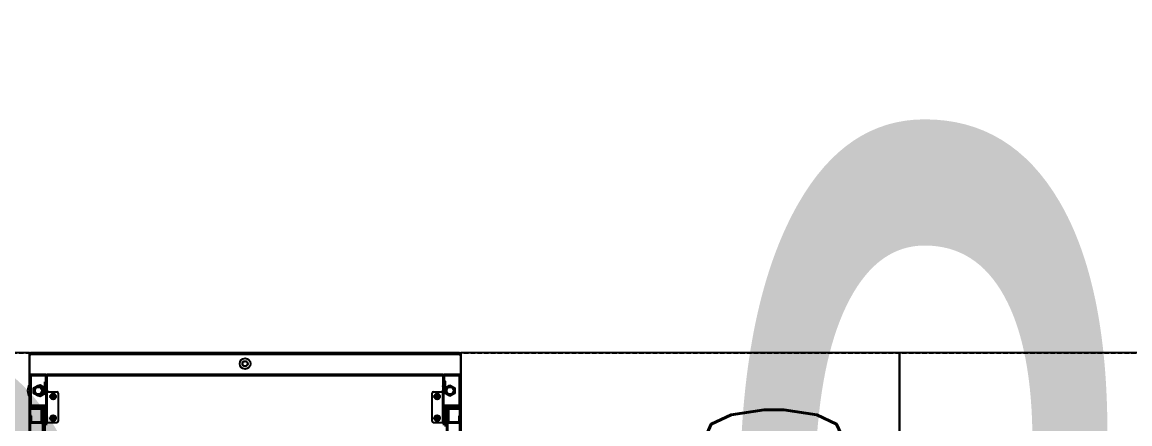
# Model space of a CAD drawing. Extents: x 225000 to 2157367, y 208400 to 840900.
# Drawn here: x 506196 to 507736, y 421304 to 421862 of the extents above; entities that cross this region are included whole.
import ezdxf
from ezdxf.enums import TextEntityAlignment as Align

# ---------------------------------------------------------------- set-up
doc = ezdxf.new("R2010")
doc.units = 0
doc.header["$LTSCALE"] = 10
doc.linetypes.add('XFDP20-DC-PH1$0$HIDDEN2', pattern=[0.1875, 0.125, -0.0625])
for name, color, linetype in [('XFDP20-DC-PH1$0$A-EQ (PH2)', 15, 'XFDP20-DC-PH1$0$HIDDEN2'), ('XFM2Q20-DC$0$EQUIP', 22, 'Continuous'), ('XFM2Q20-DC$0$RACK-DC1-600X1200', 6, 'Continuous')]:
    doc.layers.add(name, color=color, linetype=linetype)
doc.styles.add('Data Center Layout_L20$0$ATS', font='monotxt', dxfattribs={"bigfont": 'BIGFONT'})
doc.styles.add('XFM2Q20-DC$0$XOL30-HVAC-EQ-L194205$0$Standard', font='txt.shx', dxfattribs={"width": 0.8, "bigfont": 'chineset.shx'})
pattern_1 = [(225, (543042.673, 161847.996), (22.45064, -22.45064), [])]

# ---------------------------------------------------------------- blocks, each defined once
blk = doc.blocks.new('Data Center Layout_L20')
at = {"style": 'Data Center Layout_L20$0$ATS', "width": 0.5}
blk.add_text('Phase 2', height=1600, dxfattribs=at).set_placement((505375.59, 220902.31), align=Align.MIDDLE_CENTER)
blk = doc.blocks.new('XFDP20-DC-PH1')
at = {"layer": 'XFDP20-DC-PH1$0$A-EQ (PH2)', "ltscale": 5, "elevation": 0}
blk.add_lwpolyline([(509855.6, 220202.3), (500725.6, 220202.3), (500725.6, 221402.3), (509855.6, 221402.3)], close=True, dxfattribs=at)
blk = doc.blocks.new('XFM2Q20-DC$0$RC-96 KW')
at = {"layer": 'XFM2Q20-DC$0$EQUIP'}
h = blk.add_hatch(dxfattribs=at)
h.set_pattern_fill('ANSI31', color=256, scale=10, angle=180, style=0)
h.set_pattern_definition(pattern_1)
edge = h.paths.add_edge_path(flags=0)
edge.add_arc((538812.2, 161113.6), 2.01, 360, 450)
edge.add_line((538812.2, 161115.6), (538791.2, 161115.6))
edge.add_arc((538791.2, 161113.6), 2.01, 450, 540)
edge.add_line((538789.2, 161113.6), (538789.2, 161072.6))
edge.add_arc((538791.2, 161072.6), 2.01, 180, 270)
edge.add_line((538791.2, 161070.6), (538810.6, 161070.6))
edge.add_arc((538810.6, 161070.6), 0.01, 360, 450, ccw=False)
edge.add_line((538810.6, 161070.6), (538810.6, 161050.6))
edge.add_line((538810.6, 161050.6), (538812.6, 161050.6))
edge.add_line((538812.6, 161050.6), (538812.6, 161070.6))
edge.add_arc((538810.6, 161070.6), 2.01, 360, 450)
edge.add_line((538810.6, 161072.6), (538791.2, 161072.6))
edge.add_arc((538791.2, 161072.6), 0.01, 180, 270, ccw=False)
edge.add_line((538791.2, 161072.6), (538791.2, 161113.6))
edge.add_arc((538791.2, 161113.6), 0.01, 450, 540, ccw=False)
edge.add_line((538791.2, 161113.6), (538812.2, 161113.6))
edge.add_arc((538812.2, 161113.6), 0.01, 360, 450, ccw=False)
edge.add_line((538812.2, 161113.6), (538812.2, 161093.6))
edge.add_line((538812.2, 161093.6), (538814.2, 161093.6))
edge.add_line((538814.2, 161093.6), (538814.2, 161113.6))
h = blk.add_hatch(dxfattribs=at)
h.set_pattern_fill('ANSI31', color=256, scale=10, angle=180, style=0)
h.set_pattern_definition(pattern_1)
edge = h.paths.add_edge_path(flags=0)
edge.add_line((538812.2, 161046.9), (538812.6, 161046.9))
edge.add_arc((538812.6, 161048.5), 1.61, 270, 360)
edge.add_line((538814.2, 161048.5), (538814.2, 161091.5))
edge.add_arc((538812.6, 161091.5), 1.61, 360, 450)
edge.add_line((538812.6, 161093.1), (538812.2, 161093.1))
edge.add_arc((538812.2, 161093.1), 0.01, 180, 270, ccw=False)
edge.add_line((538812.2, 161093.1), (538812.2, 161105.5))
edge.add_line((538812.2, 161105.5), (538810.6, 161105.5))
edge.add_line((538810.6, 161105.5), (538810.6, 161093.1))
edge.add_arc((538812.2, 161093.1), 1.61, 180, 270)
edge.add_line((538812.2, 161091.5), (538812.6, 161091.5))
edge.add_arc((538812.6, 161091.5), 0.01, 360, 450, ccw=False)
edge.add_line((538812.6, 161091.5), (538812.6, 161048.5))
edge.add_arc((538812.6, 161048.5), 0.01, 270, 360, ccw=False)
edge.add_line((538812.6, 161048.5), (538812.2, 161048.5))
edge.add_arc((538812.2, 161046.9), 1.61, 450, 540)
edge.add_line((538810.6, 161046.9), (538810.6, 161033.5))
edge.add_line((538810.6, 161033.5), (538812.2, 161033.5))
edge.add_line((538812.2, 161033.5), (538812.2, 161046.9))
edge.add_arc((538812.2, 161046.9), 0.01, 450, 540, ccw=False)
h = blk.add_hatch(dxfattribs=at)
h.set_pattern_fill('ANSI31', color=256, scale=10, angle=180, style=0)
h.set_pattern_definition(pattern_1)
edge = h.paths.add_edge_path(flags=0)
edge.add_line((539387.2, 161113.6), (539387.2, 161072.6))
edge.add_arc((539387.2, 161072.6), 0.01, 270, 360, ccw=False)
edge.add_line((539387.2, 161072.6), (539367.8, 161072.6))
edge.add_arc((539367.8, 161070.6), 2.01, 450, 540)
edge.add_line((539365.8, 161070.6), (539365.8, 161050.6))
edge.add_line((539365.8, 161050.6), (539367.8, 161050.6))
edge.add_line((539367.8, 161050.6), (539367.8, 161070.6))
edge.add_arc((539367.8, 161070.6), 0.01, 450, 540, ccw=False)
edge.add_line((539367.8, 161070.6), (539387.2, 161070.6))
edge.add_arc((539387.2, 161072.6), 2.01, 270, 360)
edge.add_line((539389.2, 161072.6), (539389.2, 161113.6))
edge.add_arc((539387.2, 161113.6), 2.01, 360, 450)
edge.add_line((539387.2, 161115.6), (539366.2, 161115.6))
edge.add_arc((539366.2, 161113.6), 2.01, 450, 540)
edge.add_line((539364.2, 161113.6), (539364.2, 161099.9))
edge.add_spline(control_points=[(539364.2, 161099.9), (539364.2, 161099.9), (539364.2, 161099.8), (539364.2, 161099.7), (539364.3, 161099.5), (539364.3, 161099.3), (539364.2, 161099)], knot_values=[0.006519, 0.006519, 0.006519, 0.006519, 0.006757, 0.006757, 0.006757, 0.007417, 0.007417, 0.007417, 0.007417], weights=[1, 1, 1, 1, 1, 1, 1], degree=3, periodic=0)
edge.add_line((539364.2, 161099), (539364.2, 161093.6))
edge.add_line((539364.2, 161093.6), (539366.2, 161093.6))
edge.add_line((539366.2, 161093.6), (539366.2, 161113.6))
edge.add_arc((539366.2, 161113.6), 0.01, 450, 540, ccw=False)
edge.add_line((539366.2, 161113.6), (539387.2, 161113.6))
edge.add_arc((539387.2, 161113.6), 0.01, 360, 450, ccw=False)
h = blk.add_hatch(dxfattribs=at)
h.set_pattern_fill('ANSI31', color=256, scale=10, angle=180, style=0)
h.set_pattern_definition(pattern_1)
edge = h.paths.add_edge_path(flags=0)
edge.add_arc((539366.2, 161046.9), 1.61, 360, 450)
edge.add_line((539366.2, 161048.5), (539365.8, 161048.5))
edge.add_arc((539365.8, 161048.5), 0.01, 180, 270, ccw=False)
edge.add_line((539365.8, 161048.5), (539365.8, 161091.5))
edge.add_arc((539365.8, 161091.5), 0.01, 450, 540, ccw=False)
edge.add_line((539365.8, 161091.5), (539366.2, 161091.5))
edge.add_arc((539366.2, 161093.1), 1.61, 270, 360)
edge.add_line((539367.8, 161093.1), (539367.8, 161106.5))
edge.add_line((539367.8, 161106.5), (539366.2, 161106.5))
edge.add_line((539366.2, 161106.5), (539366.2, 161093.1))
edge.add_arc((539366.2, 161093.1), 0.01, 270, 360, ccw=False)
edge.add_line((539366.2, 161093.1), (539365.8, 161093.1))
edge.add_arc((539365.8, 161091.5), 1.61, 450, 540)
edge.add_line((539364.2, 161091.5), (539364.2, 161048.5))
edge.add_arc((539365.8, 161048.5), 1.61, 180, 270)
edge.add_line((539365.8, 161046.9), (539366.2, 161046.9))
edge.add_arc((539366.2, 161046.9), 0.01, 360, 450, ccw=False)
edge.add_line((539366.2, 161046.9), (539366.2, 161033.5))
edge.add_line((539366.2, 161033.5), (539367.8, 161033.5))
edge.add_line((539367.8, 161033.5), (539367.8, 161046.9))
h = blk.add_hatch(dxfattribs=at)
h.set_pattern_fill('ANSI31', color=256, scale=10, angle=180, style=0)
h.set_pattern_definition(pattern_1)
edge = h.paths.add_edge_path(flags=0)
edge.add_line((538808.6, 160147.1), (538807.4, 160147.1))
edge.add_line((538807.4, 160147.1), (538807.4, 160133.3))
edge.add_arc((538807.4, 160133.3), 0.01, 270, 360, ccw=False)
edge.add_line((538807.4, 160133.3), (538790.9, 160133.3))
edge.add_arc((538790.9, 160133.3), 0.01, 180, 270, ccw=False)
edge.add_line((538790.9, 160133.3), (538790.9, 161067.9))
edge.add_arc((538790.9, 161067.9), 0.01, 450, 540, ccw=False)
edge.add_line((538790.9, 161067.9), (538807.4, 161067.9))
edge.add_arc((538807.4, 161067.9), 0.01, 360, 450, ccw=False)
edge.add_line((538807.4, 161067.9), (538807.4, 161054.1))
edge.add_line((538807.4, 161054.1), (538808.6, 161054.1))
edge.add_line((538808.6, 161054.1), (538808.6, 161067.9))
edge.add_arc((538807.4, 161067.9), 1.21, 360, 450)
edge.add_line((538807.4, 161069.1), (538790.9, 161069.1))
edge.add_arc((538790.9, 161067.9), 1.21, 450, 540)
edge.add_line((538789.7, 161067.9), (538789.7, 160133.3))
edge.add_arc((538790.9, 160133.3), 1.21, 180, 270)
edge.add_line((538790.9, 160132.1), (538807.4, 160132.1))
edge.add_arc((538807.4, 160133.3), 1.21, 270, 360)
edge.add_line((538808.6, 160133.3), (538808.6, 160147.1))
h = blk.add_hatch(dxfattribs=at)
h.set_pattern_fill('ANSI31', color=256, scale=10, angle=180, style=0)
h.set_pattern_definition(pattern_1)
edge = h.paths.add_edge_path(flags=0)
edge.add_line((538790.9, 161057.9), (538790.9, 161049.1))
edge.add_arc((538792.1, 161049.1), 1.21, 180, 270)
edge.add_line((538792.1, 161047.9), (538805.6, 161047.9))
edge.add_arc((538805.6, 161049.1), 1.21, 270, 360)
edge.add_line((538806.8, 161049.1), (538806.8, 161067.9))
edge.add_line((538806.8, 161067.9), (538805.6, 161067.9))
edge.add_line((538805.6, 161067.9), (538805.6, 161049.1))
edge.add_arc((538805.6, 161049.1), 0.01, 270, 360, ccw=False)
edge.add_line((538805.6, 161049.1), (538792.1, 161049.1))
edge.add_arc((538792.1, 161049.1), 0.01, 180, 270, ccw=False)
edge.add_line((538792.1, 161049.1), (538792.1, 161057.9))
edge.add_line((538792.1, 161057.9), (538790.9, 161057.9))
h = blk.add_hatch(dxfattribs=at)
h.set_pattern_fill('ANSI31', color=256, scale=10, angle=180, style=0)
h.set_pattern_definition(pattern_1)
edge = h.paths.add_edge_path(flags=0)
edge.add_line((539369.8, 161054.1), (539371, 161054.1))
edge.add_line((539371, 161054.1), (539371, 161067.9))
edge.add_arc((539371, 161067.9), 0.01, 450, 540, ccw=False)
edge.add_line((539371, 161067.9), (539387.5, 161067.9))
edge.add_arc((539387.5, 161067.9), 0.01, 360, 450, ccw=False)
edge.add_line((539387.5, 161067.9), (539387.5, 160133.3))
edge.add_arc((539387.5, 160133.3), 0.01, 270, 360, ccw=False)
edge.add_line((539387.5, 160133.3), (539371, 160133.3))
edge.add_arc((539371, 160133.3), 0.01, 180, 270, ccw=False)
edge.add_line((539371, 160133.3), (539371, 160147.1))
edge.add_line((539371, 160147.1), (539369.8, 160147.1))
edge.add_line((539369.8, 160147.1), (539369.8, 160133.3))
edge.add_arc((539371, 160133.3), 1.21, 180, 270)
edge.add_line((539371, 160132.1), (539387.5, 160132.1))
edge.add_arc((539387.5, 160133.3), 1.21, 270, 360)
edge.add_line((539388.7, 160133.3), (539388.7, 161067.9))
edge.add_arc((539387.5, 161067.9), 1.21, 360, 450)
edge.add_line((539387.5, 161069.1), (539371, 161069.1))
edge.add_arc((539371, 161067.9), 1.21, 450, 540)
edge.add_line((539369.8, 161067.9), (539369.8, 161054.1))
h = blk.add_hatch(dxfattribs=at)
h.set_pattern_fill('ANSI31', color=256, scale=10, angle=180, style=0)
h.set_pattern_definition(pattern_1)
edge = h.paths.add_edge_path(flags=0)
edge.add_line((539387.5, 161049.1), (539387.5, 161057.9))
edge.add_line((539387.5, 161057.9), (539386.3, 161057.9))
edge.add_line((539386.3, 161057.9), (539386.3, 161049.1))
edge.add_arc((539386.3, 161049.1), 0.01, 270, 360, ccw=False)
edge.add_line((539386.3, 161049.1), (539372.8, 161049.1))
edge.add_arc((539372.8, 161049.1), 0.01, 180, 270, ccw=False)
edge.add_line((539372.8, 161049.1), (539372.8, 161067.9))
edge.add_line((539372.8, 161067.9), (539371.6, 161067.9))
edge.add_line((539371.6, 161067.9), (539371.6, 161049.1))
edge.add_arc((539372.8, 161049.1), 1.21, 180, 270)
edge.add_line((539372.8, 161047.9), (539386.3, 161047.9))
edge.add_arc((539386.3, 161049.1), 1.21, 270, 360)
for p, q in [((538791.2, 161143.6, 0), (538789.2, 161143.6, 0)), ((538789.2, 161143.5, 0), (538789.2, 161143.6, 0)), ((538789.2, 161143.5, 0), (538789.2, 161115.6, 0)), ((538789.2, 161143.5, 0), (538791.3, 161143.5, 0)), ((538791.2, 161143.6, 0), (538791.2, 161145.6, 0)), ((538791.2, 161145.6, 0), (538791.3, 161145.6, 0)), ((538791.2, 161143.5, 0), (538791.2, 161143.6, 0)), ((538791.2, 161143.6, 0), (538791.3, 161143.6, 0)), ((539387.1, 161145.6, 0), (538791.3, 161145.6, 0)), ((538791.3, 161143.6, 0), (538791.3, 161145.6, 0)), ((538791.3, 161143.5, 0), (538791.3, 161143.6, 0)), ((539387.1, 161143.6, 0), (538791.3, 161143.6, 0)), ((539387.1, 161143.6, 0), (539387.1, 161145.6, 0)), ((539387.1, 161145.6, 0), (539387.2, 161145.6, 0)), ((539387.1, 161143.5, 0), (539387.1, 161143.6, 0)), ((539387.1, 161143.6, 0), (539387.2, 161143.6, 0)), ((539387.1, 161143.5, 0), (539389.2, 161143.5, 0)), ((539387.2, 161143.6, 0), (539387.2, 161145.6, 0)), ((539387.2, 161143.6, 0), (539387.2, 161143.5, 0)), ((539387.2, 161143.6, 0), (539389.2, 161143.6, 0)), ((539389.2, 161143.6, 0), (539389.2, 161143.5, 0)), ((539389.2, 161115.6, 0), (539389.2, 161143.5, 0)), ((538789.2, 161115.6, 0), (538814.2, 161115.6, 0)), ((538789.2, 161113.6, 0), (538789.2, 161072.6, 0)), ((538812.2, 161115.6, 0), (538791.2, 161115.6, 0)), ((538812.2, 161113.6, 0), (538791.2, 161113.6, 0)), ((538791.2, 161113.6, 0), (538791.2, 161072.6, 0)), ((538791.2, 161113.5, 0), (538791.2, 161113.5, 0)), ((538791.2, 161072.7, 0), (538791.2, 161113.5, 0)), ((538812.2, 161113.5, 0), (538791.2, 161113.5, 0)), ((538810.6, 161093.1, 0), (538810.6, 161105.5, 0)), ((538812.2, 161105.5, 0), (538810.6, 161105.5, 0)), ((538812.2, 161093.6, 0), (538812.2, 161113.6, 0)), ((538812.2, 161093.1, 0), (538812.2, 161105.5, 0)), ((538814.2, 161113.6, 0), (538814.2, 161115.6, 0)), ((539364.2, 161115.6, 0), (538814.2, 161115.6, 0)), ((539364.2, 161115.6, 0), (538814.2, 161115.6, 0)), ((538814.2, 161115.6, 0), (538814.2, 161115.6, 0)), ((538814.2, 161093.6, 0), (538814.2, 161113.6, 0)), ((539364.2, 161113.6, 0), (538814.2, 161113.6, 0)), ((539364.2, 161115.6, 0), (539364.2, 161113.6, 0)), ((539364.2, 161115.6, 0), (539364.2, 161115.6, 0)), ((539364.2, 161115.6, 0), (539389.2, 161115.6, 0)), ((539364.2, 161113.6, 0), (539364.2, 161099.9, 0)), ((539387.2, 161115.6, 0), (539366.2, 161115.6, 0)), ((539387.2, 161113.6, 0), (539366.2, 161113.6, 0)), ((539366.2, 161113.6, 0), (539366.2, 161093.6, 0)), ((539387.2, 161113.5, 0), (539366.2, 161113.5, 0)), ((539366.2, 161093.1, 0), (539366.2, 161106.5, 0)), ((539367.8, 161106.5, 0), (539366.2, 161106.5, 0)), ((539367.8, 161093.1, 0), (539367.8, 161106.5, 0)), ((539387.2, 161072.6, 0), (539387.2, 161113.6, 0)), ((539387.2, 161113.5, 0), (539387.2, 161072.7, 0)), ((539387.2, 161113.5, 0), (539387.2, 161113.5, 0)), ((539389.2, 161072.6, 0), (539389.2, 161113.6, 0)), ((538795, 161097, 0), (538801.7, 161100.9, 0)), ((538795, 161089.2, 0), (538795, 161097, 0)), ((538796.7, 161096, 0), (538795, 161097, 0)), ((538796.7, 161090.2, 0), (538795, 161089.2, 0)), ((538801.7, 161085.3, 0), (538795, 161089.2, 0)), ((538801.7, 161098.9, 0), (538796.7, 161096, 0)), ((538796.7, 161096, 0), (538796.7, 161090.2, 0)), ((538796.7, 161090.2, 0), (538801.7, 161087.3, 0)), ((538801.7, 161098.9, 0), (538801.7, 161100.9, 0)), ((538801.7, 161100.9, 0), (538808.5, 161097, 0)), ((538806.8, 161096, 0), (538801.7, 161098.9, 0)), ((538801.7, 161087.3, 0), (538806.8, 161090.2, 0)), ((538808.5, 161089.2, 0), (538801.7, 161085.3, 0)), ((538804.2, 161100.9, 0), (538803, 161100.2, 0)), ((538810.6, 161097.2, 0), (538804.2, 161100.9, 0)), ((538804.2, 161085.3, 0), (538811, 161089.2, 0)), ((538808.5, 161097, 0), (538806.8, 161096, 0)), ((538806.8, 161090.2, 0), (538806.8, 161096, 0)), ((538808.5, 161089.2, 0), (538806.8, 161090.2, 0)), ((538808.5, 161097, 0), (538808.5, 161089.2, 0)), ((538810.2, 161097.5, 0), (538810.6, 161096.6, 0)), ((538811, 161089.9, 0), (538810.2, 161088.8, 0)), ((538811, 161089.2, 0), (538811, 161092.1, 0)), ((538812.2, 161093.6, 0), (538814.2, 161093.6, 0)), ((538812.6, 161093.1, 0), (538812.2, 161093.1, 0)), ((538812.6, 161091.5, 0), (538812.2, 161091.5, 0)), ((538812.6, 161048.5, 0), (538812.6, 161091.5, 0)), ((538814.2, 161093.6, 0), (538814.2, 161091.5, 0)), ((538814.2, 161048.5, 0), (538814.2, 161091.5, 0)), ((538814.2, 161048.5, 0), (538814.2, 161091.5, 0)), ((538814.2, 161091.5, 0), (538814.2, 161091.5, 0)), ((538814.2, 161091.5, 0), (538827.2, 161091.5, 0)), ((538829.2, 161089.5, 0), (538829.2, 161050.5, 0)), ((539349.2, 161050.5, 0), (539349.2, 161089.5, 0)), ((539351.2, 161091.5, 0), (539364.2, 161091.5, 0)), ((539364.2, 161099, 0), (539364.2, 161099.9, 0)), ((539364.2, 161099, 0), (539364.2, 161093.6, 0)), ((539364.2, 161093.6, 0), (539366.2, 161093.6, 0)), ((539364.2, 161091.5, 0), (539364.2, 161093.6, 0)), ((539364.2, 161048.5, 0), (539364.2, 161091.5, 0)), ((539364.2, 161091.5, 0), (539364.2, 161048.5, 0)), ((539364.2, 161091.5, 0), (539364.2, 161091.5, 0)), ((539365.8, 161093.1, 0), (539366.2, 161093.1, 0)), ((539365.8, 161091.5, 0), (539366.2, 161091.5, 0)), ((539365.8, 161048.5, 0), (539365.8, 161091.5, 0)), ((539367.5, 161089.2, 0), (539367.5, 161092.1, 0)), ((539367.5, 161089.2, 0), (539369.2, 161090.2, 0)), ((539374.2, 161085.3, 0), (539367.5, 161089.2, 0)), ((539367.8, 161097.2, 0), (539374.2, 161100.9, 0)), ((539367.8, 161096.8, 0), (539369.2, 161096, 0)), ((539374.2, 161098.9, 0), (539369.2, 161096, 0)), ((539369.2, 161096, 0), (539369.2, 161090.2, 0)), ((539369.2, 161090.2, 0), (539374.2, 161087.3, 0)), ((539374.2, 161098.9, 0), (539374.2, 161100.9, 0)), ((539374.2, 161100.9, 0), (539381, 161097, 0)), ((539379.3, 161096, 0), (539374.2, 161098.9, 0)), ((539374.2, 161087.3, 0), (539379.3, 161090.2, 0)), ((539381, 161089.2, 0), (539374.2, 161085.3, 0)), ((539379.3, 161096, 0), (539381, 161097, 0)), ((539379.3, 161090.2, 0), (539379.3, 161096, 0)), ((539379.3, 161090.2, 0), (539381, 161089.2, 0)), ((539381, 161097, 0), (539381, 161089.2, 0)), ((538801.7, 161085.3, 0), (538801.7, 161087.3, 0)), ((538803, 161086, 0), (538804.2, 161085.3, 0)), ((539374.2, 161085.3, 0), (539374.2, 161087.3, 0)), ((538789.2, 161070.6, 0), (538789.2, 160130.6, 0)), ((538789.2, 161070.6, 0), (538791.2, 161070.6, 0)), ((538789.7, 160133.3, 0), (538789.7, 161067.9, 0)), ((538790.9, 161069.1, 0), (538807.4, 161069.1, 0)), ((538790.9, 161067.9, 0), (538807.4, 161067.9, 0)), ((538790.9, 160133.3, 0), (538790.9, 161067.9, 0)), ((538790.9, 161067.8, 0), (538790.9, 161067.8, 0)), ((538790.9, 161067.8, 0), (538805.6, 161067.8, 0)), ((538790.9, 161057.9, 0), (538790.9, 161067.8, 0)), ((538791.2, 161072.7, 0), (538791.2, 161072.7, 0)), ((538791.2, 161072.7, 0), (538812.2, 161072.7, 0)), ((538791.2, 161072.6, 0), (538810.6, 161072.6, 0)), ((538791.2, 161070.6, 0), (538810.6, 161070.6, 0)), ((538791.2, 161070.6, 0), (538791.2, 161069.1, 0)), ((538791.2, 161067.9, 0), (538791.2, 161067.8, 0)), ((538805.6, 161067.9, 0), (538805.6, 161049.1, 0)), ((538806.8, 161067.9, 0), (538805.6, 161067.9, 0)), ((538806.8, 161067.9, 0), (538806.8, 161049.1, 0)), ((538806.8, 161067.8, 0), (538807.4, 161067.8, 0)), ((538807.4, 161067.9, 0), (538807.4, 161054.1, 0)), ((538807.4, 161067.4, 0), (538807.4, 161067.8, 0)), ((538807.4, 161067.8, 0), (538807.4, 160133.4, 0)), ((538808.6, 161067.9, 0), (538808.6, 161054.1, 0)), ((538812.6, 161072.6, 0), (538810.6, 161072.6, 0)), ((538810.6, 161070.6, 0), (538810.6, 161050.6, 0)), ((538810.6, 161070.6, 0), (538810.6, 160130.6, 0)), ((538812.6, 161070.6, 0), (538812.6, 161050.6, 0)), ((539367.8, 161072.6, 0), (539365.8, 161072.6, 0)), ((539365.8, 161050.6, 0), (539365.8, 161070.6, 0)), ((539366.2, 161072.7, 0), (539387.2, 161072.7, 0)), ((539367.8, 161072.6, 0), (539387.2, 161072.6, 0)), ((539367.8, 161070.6, 0), (539387.2, 161070.6, 0)), ((539367.8, 161050.6, 0), (539367.8, 161070.6, 0)), ((539367.8, 161043.2, 0), (539367.8, 161070.6, 0)), ((539369.8, 161054.1, 0), (539369.8, 161067.9, 0)), ((539371, 161069.1, 0), (539387.5, 161069.1, 0)), ((539371, 161067.9, 0), (539387.5, 161067.9, 0)), ((539371, 161054.1, 0), (539371, 161067.9, 0)), ((539371, 161067.8, 0), (539371, 161067.4, 0)), ((539371, 160133.4, 0), (539371, 161067.8, 0)), ((539371, 161067.8, 0), (539371.6, 161067.8, 0)), ((539371.6, 161049.1, 0), (539371.6, 161067.9, 0)), ((539372.8, 161067.9, 0), (539371.6, 161067.9, 0)), ((539372.8, 161049.1, 0), (539372.8, 161067.9, 0)), ((539372.8, 161067.8, 0), (539387.5, 161067.8, 0)), ((539387.2, 161072.7, 0), (539387.2, 161072.7, 0)), ((539387.2, 161070.6, 0), (539389.2, 161070.6, 0)), ((539387.2, 161069.1, 0), (539387.2, 161070.6, 0)), ((539387.2, 161067.8, 0), (539387.2, 161067.9, 0)), ((539387.5, 161067.9, 0), (539387.5, 160133.3, 0)), ((539387.5, 161067.8, 0), (539387.5, 161067.8, 0)), ((539387.5, 161067.8, 0), (539387.5, 161057.9, 0)), ((539388.7, 161067.9, 0), (539388.7, 160133.3, 0)), ((539389.2, 160130.6, 0), (539389.2, 161070.6, 0)), ((538792.1, 161057.9, 0), (538790.9, 161057.9, 0)), ((538790.9, 161049.1, 0), (538790.9, 161057.9, 0)), ((538790.9, 161045.9, 0), (538790.9, 161048.9, 0)), ((538792.1, 161049.1, 0), (538792.1, 161057.9, 0)), ((538805.6, 161049.1, 0), (538792.1, 161049.1, 0)), ((538805.6, 161047.9, 0), (538792.1, 161047.9, 0)), ((538808.6, 161054.1, 0), (538807.4, 161054.1, 0)), ((538807.4, 161053.4, 0), (538807.4, 161054.1, 0)), ((538807.4, 161053.4, 0), (538808.6, 161053.4, 0)), ((538807.4, 161053.4, 0), (538807.4, 160147.8, 0)), ((538808.6, 161053.4, 0), (538808.6, 161054.1, 0)), ((538808.6, 161053.4, 0), (538808.6, 160147.8, 0)), ((538810.6, 161050.6, 0), (538812.6, 161050.6, 0)), ((538810.6, 161050.6, 0), (538810.6, 161046.9, 0)), ((538812.2, 161048.5, 0), (538812.6, 161048.5, 0)), ((538812.2, 161046.9, 0), (538812.6, 161046.9, 0)), ((538812.6, 161046.9, 0), (538812.6, 161044.9, 0)), ((538814.2, 161048.5, 0), (538814.2, 161048.5, 0)), ((538827.2, 161048.5, 0), (538814.2, 161048.5, 0)), ((539364.2, 161048.5, 0), (539351.2, 161048.5, 0)), ((539364.2, 161048.5, 0), (539364.2, 161048.5, 0)), ((539365.8, 161050.6, 0), (539367.8, 161050.6, 0)), ((539366.2, 161048.5, 0), (539365.8, 161048.5, 0)), ((539366.2, 161046.9, 0), (539365.8, 161046.9, 0)), ((539365.8, 161044.9, 0), (539365.8, 161046.9, 0)), ((539367.8, 161046.9, 0), (539367.8, 161050.6, 0)), ((539371, 161054.1, 0), (539369.8, 161054.1, 0)), ((539369.8, 161054.1, 0), (539369.8, 161053.4, 0)), ((539369.8, 161053.4, 0), (539371, 161053.4, 0)), ((539369.8, 160147.8, 0), (539369.8, 161053.4, 0)), ((539371, 161054.1, 0), (539371, 161053.4, 0)), ((539371, 160147.8, 0), (539371, 161053.4, 0)), ((539386.3, 161049.1, 0), (539372.8, 161049.1, 0)), ((539386.3, 161047.9, 0), (539372.8, 161047.9, 0)), ((539386.3, 161057.9, 0), (539386.3, 161049.1, 0)), ((539387.5, 161057.9, 0), (539386.3, 161057.9, 0)), ((539387.5, 161057.9, 0), (539387.5, 161049.1, 0)), ((539387.5, 161048.9, 0), (539387.5, 161045.9, 0))]:
    blk.add_line(p, q, dxfattribs=at)
at = {"layer": 'XFM2Q20-DC$0$EQUIP', "elevation": 0, "flags": 128}
for points in [[(538812.2, 161072.7), (538812.6, 161072.7), (538812.6, 161072.7)], [(539365.8, 161072.7), (539365.8, 161072.7), (539366.2, 161072.7)]]:
    blk.add_lwpolyline(points, dxfattribs=at)
at = {"layer": 'XFM2Q20-DC$0$EQUIP'}
for centre, radius in [((539089.2, 161130.6, 0), 7.5), ((539089.2, 161130.6, 0), 3.7), ((539089.2, 161130.6, 0), 3.5), ((538801.7, 161093.1, 0), 5), ((539374.2, 161093.1, 0), 5), ((538822.2, 161085, 0), 4), ((538822.2, 161085, 0), 2.5), ((538822.2, 161085, 0), 1.65), ((539356.2, 161085, 0), 4), ((539356.2, 161085, 0), 2.5), ((539356.2, 161085, 0), 1.65), ((538822.2, 161055, 0), 4), ((539356.2, 161055, 0), 4), ((538822.2, 161055, 0), 2.5), ((538822.2, 161055, 0), 1.65), ((539356.2, 161055, 0), 2.5), ((539356.2, 161055, 0), 1.65)]:
    blk.add_circle(centre, radius, dxfattribs=at)
for centre, radius, start, end in [((538791.2, 161143.6, 0), 2.01, 90, 180), ((538791.2, 161143.6, 0), 0.01, 90, 180), ((539387.2, 161143.6, 0), 2.01, 0, 90), ((539387.2, 161143.6, 0), 0.01, 0, 90), ((538791.2, 161113.6, 0), 2.01, 90, 180), ((538791.2, 161113.6, 0), 0.01, 90, 180), ((538812.2, 161113.6, 0), 2.01, 0, 90), ((538812.2, 161113.6, 0), 0.01, 0, 90), ((539366.2, 161113.6, 0), 2.01, 90, 180), ((539366.2, 161113.6, 0), 0.01, 90, 180), ((539387.2, 161113.6, 0), 2.01, 0, 90), ((539387.2, 161113.6, 0), 0.01, 0, 90), ((538801.7, 161093.1, 0), 15, 146.4427, 213.5573), ((538801.7, 161093.1, 0), 8, 286.5675, 73.4325), ((538812.2, 161093.1, 0), 1.61, 180, 270), ((538812.2, 161093.1, 0), 0.01, 180, 270), ((538812.6, 161091.5, 0), 1.61, 0, 90), ((538812.6, 161091.5, 0), 0.01, 0, 90), ((538827.2, 161089.5, 0), 2, 0, 90), ((539351.2, 161089.5, 0), 2, 90, 180), ((539365.8, 161091.5, 0), 1.61, 90, 180), ((539365.8, 161091.5, 0), 0.01, 90, 180), ((539366.2, 161093.1, 0), 0.01, 270, 0), ((539366.2, 161093.1, 0), 1.61, 270, 0), ((538791.2, 161072.6, 0), 2.01, 180, 270), ((538790.9, 161067.9, 0), 1.21, 90, 180), ((538790.9, 161067.9, 0), 0.01, 90, 180), ((538791.2, 161072.6, 0), 0.01, 180, 270), ((538807.4, 161067.9, 0), 1.21, 0, 90), ((538807.4, 161067.9, 0), 0.01, 0, 90), ((538810.6, 161070.6, 0), 2.01, 0, 90), ((538810.6, 161070.6, 0), 0.01, 0, 90), ((539367.8, 161070.6, 0), 2.01, 90, 180), ((539367.8, 161070.6, 0), 0.01, 90, 180), ((539371, 161067.9, 0), 1.21, 90, 180), ((539371, 161067.9, 0), 0.01, 90, 180), ((539387.2, 161072.6, 0), 2.01, 270, 0), ((539387.2, 161072.6, 0), 0.01, 270, 0), ((539387.5, 161067.9, 0), 1.21, 0, 90), ((539387.5, 161067.9, 0), 0.01, 0, 90), ((538792.1, 161049.1, 0), 1.21, 180, 270), ((538792.1, 161049.1, 0), 0.01, 180, 270), ((538805.6, 161049.1, 0), 0.01, 270, 0), ((538805.6, 161049.1, 0), 1.21, 270, 0), ((538812.2, 161046.9, 0), 1.61, 90, 180), ((538812.2, 161046.9, 0), 0.01, 90, 180), ((538812.6, 161048.5, 0), 0.01, 270, 0), ((538812.6, 161048.5, 0), 1.61, 270, 0), ((538827.2, 161050.5, 0), 2, 270, 0), ((539351.2, 161050.5, 0), 2, 180, 270), ((539365.8, 161048.5, 0), 1.61, 180, 270), ((539365.8, 161048.5, 0), 0.01, 180, 270), ((539366.2, 161046.9, 0), 1.61, 0, 90), ((539366.2, 161046.9, 0), 0.01, 0, 90), ((539372.8, 161049.1, 0), 1.21, 180, 270), ((539372.8, 161049.1, 0), 0.01, 180, 270), ((539386.3, 161049.1, 0), 1.21, 270, 0), ((539386.3, 161049.1, 0), 0.01, 270, 0)]:
    blk.add_arc(centre, radius, start, end, dxfattribs=at)
blk.add_open_spline([(539364.2, 161099.9, 0), (539364.2, 161099.9, 0), (539364.3, 161099.6, 0), (539364.2, 161099.3, 0), (539364.2, 161099, 0)], degree=3, knots=[0, 0, 0, 0, 0.2650125, 1, 1, 1, 1], dxfattribs=at)
blk = doc.blocks.new('XFM2Q20-DC')
at = {"layer": 'XFM2Q20-DC$0$RACK-DC1-600X1200'}
for p, q in [((506205.6, 220202.3), (506205.6, 221402.3)), ((506205.6, 221402.3), (506205.6, 220802.3)), ((507415.6, 220202.3), (507415.6, 221402.3)), ((507415.6, 221402.3), (507415.6, 220802.3))]:
    blk.add_line(p, q, dxfattribs=at)
for points in [[(506205.6, 221402.3), (505595.6, 221402.3), (505595.6, 220202.3), (506205.6, 220202.3)], [(507415.6, 221402.3), (506805.6, 221402.3), (506805.6, 220202.3), (507415.6, 220202.3)], [(508025.6, 221402.3), (507415.6, 221402.3), (507415.6, 220202.3), (508025.6, 220202.3)]]:
    blk.add_lwpolyline(points, close=True, dxfattribs=at)
blk.add_blockref('XFM2Q20-DC$0$RC-96 KW', (-32583.6, 60256.7, 0))
at = {"color": 53, "style": 'XFM2Q20-DC$0$XOL30-HVAC-EQ-L194205$0$Standard', "width": 0.8}
blk.add_text('600X1200', height=192.55, rotation=90, dxfattribs=at).set_placement((507337.4, 220286.4, 0))

msp = doc.modelspace()

# ---------------------------------------------------------------- block references
for name in ['Data Center Layout_L20', 'XFDP20-DC-PH1', 'XFM2Q20-DC']:
    msp.add_blockref(name, (0, 200000))

doc.saveas('drawing.dxf')
